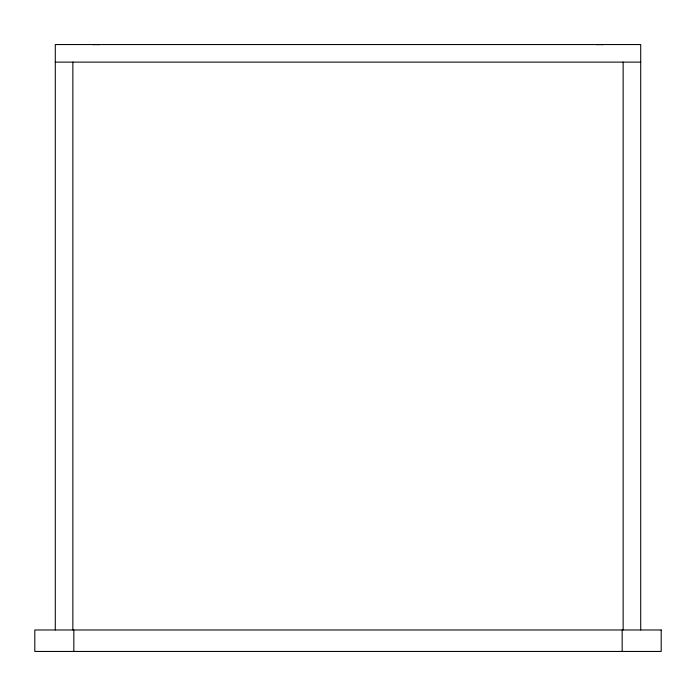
<?xml version="1.0" encoding="UTF-8"?>
<svg xmlns="http://www.w3.org/2000/svg" width="696" height="696" viewBox="0 0 696 696"><rect width="100%" height="100%" fill="white"/><g stroke="black" fill="none" stroke-linecap="round" stroke-linejoin="round"><path stroke-width="1.04" d="M55.288 62.118L640.712 62.118M640.712 629.976L640.712 44.553L55.288 44.553L55.288 629.976M623.146 62.118L623.146 629.976M622.172 629.976L622.172 651.447M73.828 629.976L73.828 651.447M72.854 62.118L72.854 629.976M93.221 44.675A39.028 39.028 0 0 1 99.319 44.675M596.681 44.675A39.028 39.028 0 0 1 602.779 44.675M661.2 629.976L34.8 629.976L34.8 651.447L661.2 651.447L661.2 629.976"/></g></svg>
